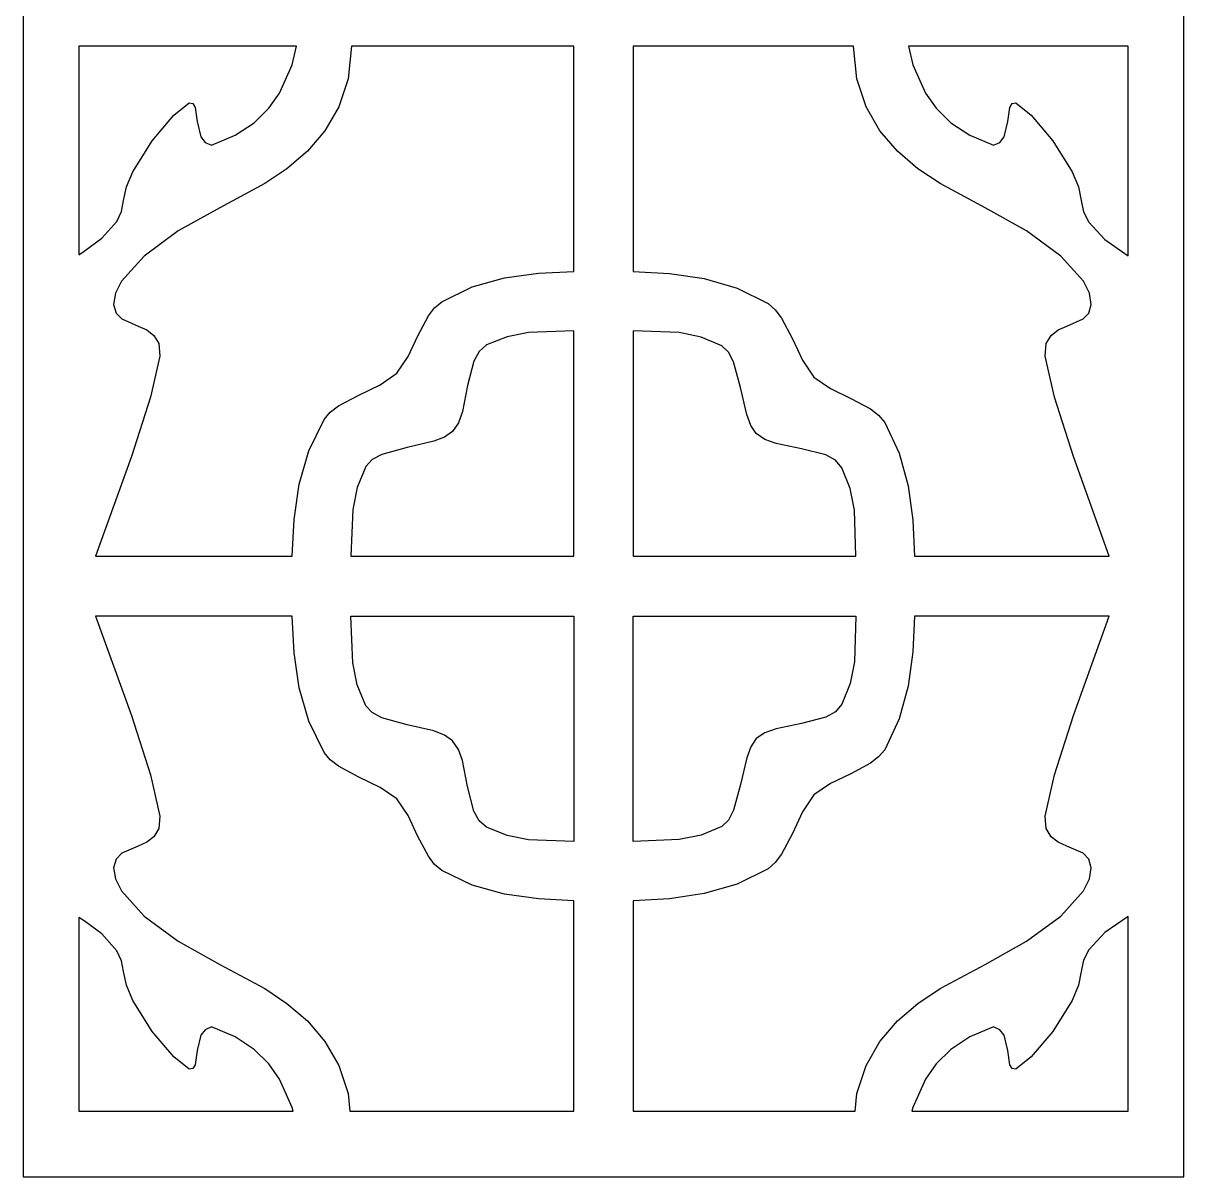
# Model space of a CAD drawing. Header units: centimetres. Extents: x -1.09 to 1.09, y -4.33 to 4.33.
# Drawn here: x -1.093 to 1.093, y -4.331 to -2.159 of the extents above; entities that cross this region are included whole.
import ezdxf

# ---------------------------------------------------------------- set-up
doc = ezdxf.new("R2010")
doc.units = ezdxf.units.CM
doc.header["$MEASUREMENT"] = 0
doc.layers.add('Layer 1', color=7, linetype='Continuous')

msp = doc.modelspace()

# ---------------------------------------------------------------- linework, layer by layer
at = {"layer": 'Layer 1', "color": 177}
for points, knots in [([(-1.09271, 4.33143), (-1.09271, 4.33143), (1.09271, 4.33143), (1.09271, 4.33143), (1.09271, 4.33143), (1.09271, 4.33143), (1.09271, -4.33142), (1.09271, -4.33142), (1.09271, -4.33142), (1.09271, -4.33142), (-1.09271, -4.33142), (-1.09271, -4.33142), (-1.09271, -4.33142), (-1.09271, -4.33142), (-1.09271, 4.33143), (-1.09271, 4.33143)], [0, 0, 0, 0, 0.2, 0.2, 0.2, 0.2, 0.4, 0.4, 0.4, 0.4, 0.6, 0.6, 0.6, 0.6, 1, 1, 1, 1]), ([(-0.98794, -2.59526), (-0.98794, -2.59526), (-0.98794, -2.20254), (-0.98794, -2.20254), (-0.98794, -2.20254), (-0.98794, -2.20254), (-0.57819, -2.20254), (-0.57819, -2.20254), (-0.57819, -2.20254), (-0.57819, -2.20254), (-0.58615, -2.23755), (-0.58615, -2.23755), (-0.58615, -2.23755), (-0.58615, -2.23755), (-0.61002, -2.29078), (-0.61002, -2.29078), (-0.61002, -2.29078), (-0.61002, -2.29078), (-0.6304, -2.3193), (-0.6304, -2.3193), (-0.6304, -2.3193), (-0.6304, -2.3193), (-0.65791, -2.34655), (-0.65791, -2.34655), (-0.65791, -2.34655), (-0.65791, -2.34655), (-0.69338, -2.37027), (-0.69338, -2.37027), (-0.69338, -2.37027), (-0.69338, -2.37027), (-0.73806, -2.38891), (-0.73806, -2.38891), (-0.73806, -2.38891), (-0.73806, -2.38891), (-0.75034, -2.38369), (-0.75034, -2.38369), (-0.75034, -2.38369), (-0.75034, -2.38369), (-0.75802, -2.37324), (-0.75802, -2.37324), (-0.75802, -2.37324), (-0.75802, -2.37324), (-0.76514, -2.34444), (-0.76514, -2.34444), (-0.76514, -2.34444), (-0.76514, -2.34444), (-0.76919, -2.31789), (-0.76919, -2.31789), (-0.76919, -2.31789), (-0.76919, -2.31789), (-0.77324, -2.31041), (-0.77324, -2.31041), (-0.77324, -2.31041), (-0.77324, -2.31041), (-0.78022, -2.30942), (-0.78022, -2.30942), (-0.78022, -2.30942), (-0.78022, -2.30942), (-0.80912, -2.33257), (-0.80912, -2.33257), (-0.80912, -2.33257), (-0.80912, -2.33257), (-0.84975, -2.38058), (-0.84975, -2.38058), (-0.84975, -2.38058), (-0.84975, -2.38058), (-0.88648, -2.43904), (-0.88648, -2.43904), (-0.88648, -2.43904), (-0.88648, -2.43904), (-0.89848, -2.46755), (-0.89848, -2.46755), (-0.89848, -2.46755), (-0.89848, -2.46755), (-0.90365, -2.49311), (-0.90365, -2.49311), (-0.90365, -2.49311), (-0.90365, -2.49311), (-0.90756, -2.51372), (-0.90756, -2.51372), (-0.90756, -2.51372), (-0.90756, -2.51372), (-0.9165, -2.53236), (-0.9165, -2.53236), (-0.9165, -2.53236), (-0.9165, -2.53236), (-0.9447, -2.56412), (-0.9447, -2.56412), (-0.9447, -2.56412), (-0.9447, -2.56412), (-0.97779, -2.5887), (-0.97779, -2.5887), (-0.97779, -2.5887), (-0.97779, -2.5887), (-0.98794, -2.59526), (-0.98794, -2.59526)], [0, 0, 0, 0, 0.04, 0.04, 0.04, 0.04, 0.08, 0.08, 0.08, 0.08, 0.12, 0.12, 0.12, 0.12, 0.16, 0.16, 0.16, 0.16, 0.2, 0.2, 0.2, 0.2, 0.24, 0.24, 0.24, 0.24, 0.28, 0.28, 0.28, 0.28, 0.32, 0.32, 0.32, 0.32, 0.36, 0.36, 0.36, 0.36, 0.4, 0.4, 0.4, 0.4, 0.44, 0.44, 0.44, 0.44, 0.48, 0.48, 0.48, 0.48, 0.52, 0.52, 0.52, 0.52, 0.56, 0.56, 0.56, 0.56, 0.6, 0.6, 0.6, 0.6, 0.64, 0.64, 0.64, 0.64, 0.68, 0.68, 0.68, 0.68, 0.72, 0.72, 0.72, 0.72, 0.76, 0.76, 0.76, 0.76, 0.8, 0.8, 0.8, 0.8, 0.84, 0.84, 0.84, 0.84, 0.88, 0.88, 0.88, 0.88, 0.92, 0.92, 0.92, 0.92, 1, 1, 1, 1]), ([(-0.05586, -2.62653), (-0.05586, -2.62653), (-0.12259, -2.62992), (-0.12259, -2.62992), (-0.12259, -2.62992), (-0.12259, -2.62992), (-0.18654, -2.63881), (-0.18654, -2.63881), (-0.18654, -2.63881), (-0.18654, -2.63881), (-0.24742, -2.65576), (-0.24742, -2.65576), (-0.24742, -2.65576), (-0.24742, -2.65576), (-0.30466, -2.68357), (-0.30466, -2.68357), (-0.30466, -2.68357), (-0.30466, -2.68357), (-0.3182, -2.69501), (-0.3182, -2.69501), (-0.3182, -2.69501), (-0.3182, -2.69501), (-0.3298, -2.71025), (-0.3298, -2.71025), (-0.3298, -2.71025), (-0.3298, -2.71025), (-0.34934, -2.74781), (-0.34934, -2.74781), (-0.34934, -2.74781), (-0.34934, -2.74781), (-0.36763, -2.78692), (-0.36763, -2.78692), (-0.36763, -2.78692), (-0.36763, -2.78692), (-0.38899, -2.81826), (-0.38899, -2.81826), (-0.38899, -2.81826), (-0.38899, -2.81826), (-0.42069, -2.84001), (-0.42069, -2.84001), (-0.42069, -2.84001), (-0.42069, -2.84001), (-0.46062, -2.85935), (-0.46062, -2.85935), (-0.46062, -2.85935), (-0.46062, -2.85935), (-0.49916, -2.87982), (-0.49916, -2.87982), (-0.49916, -2.87982), (-0.49916, -2.87982), (-0.51466, -2.89182), (-0.51466, -2.89182), (-0.51466, -2.89182), (-0.51466, -2.89182), (-0.52624, -2.90552), (-0.52624, -2.90552), (-0.52624, -2.90552), (-0.52624, -2.90552), (-0.55501, -2.96453), (-0.55501, -2.96453), (-0.55501, -2.96453), (-0.55501, -2.96453), (-0.57288, -3.02736), (-0.57288, -3.02736), (-0.57288, -3.02736), (-0.57288, -3.02736), (-0.58223, -3.09358), (-0.58223, -3.09358), (-0.58223, -3.09358), (-0.58223, -3.09358), (-0.58601, -3.16262), (-0.58601, -3.16262), (-0.58601, -3.16262), (-0.58601, -3.16262), (-0.95629, -3.16262), (-0.95629, -3.16262), (-0.95629, -3.16262), (-0.95629, -3.16262), (-0.88885, -2.97512), (-0.88885, -2.97512), (-0.88885, -2.97512), (-0.88885, -2.97512), (-0.8531, -2.86344), (-0.8531, -2.86344), (-0.8531, -2.86344), (-0.8531, -2.86344), (-0.83552, -2.78593), (-0.83552, -2.78593), (-0.83552, -2.78593), (-0.83552, -2.78593), (-0.83761, -2.76264), (-0.83761, -2.76264), (-0.83761, -2.76264), (-0.83761, -2.76264), (-0.84654, -2.74697), (-0.84654, -2.74697), (-0.84654, -2.74697), (-0.84654, -2.74697), (-0.86009, -2.7368), (-0.86009, -2.7368), (-0.86009, -2.7368), (-0.86009, -2.7368), (-0.87601, -2.7296), (-0.87601, -2.7296), (-0.87601, -2.7296), (-0.87601, -2.7296), (-0.907, -2.71605), (-0.907, -2.71605), (-0.907, -2.71605), (-0.907, -2.71605), (-0.91775, -2.70517), (-0.91775, -2.70517), (-0.91775, -2.70517), (-0.91775, -2.70517), (-0.9225, -2.68865), (-0.9225, -2.68865), (-0.9225, -2.68865), (-0.9225, -2.68865), (-0.91915, -2.66762), (-0.91915, -2.66762), (-0.91915, -2.66762), (-0.91915, -2.66762), (-0.90784, -2.64503), (-0.90784, -2.64503), (-0.90784, -2.64503), (-0.90784, -2.64503), (-0.86484, -2.59772), (-0.86484, -2.59772), (-0.86484, -2.59772), (-0.86484, -2.59772), (-0.80061, -2.55029), (-0.80061, -2.55029), (-0.80061, -2.55029), (-0.80061, -2.55029), (-0.72228, -2.5068), (-0.72228, -2.5068), (-0.72228, -2.5068), (-0.72228, -2.5068), (-0.63753, -2.46134), (-0.63753, -2.46134), (-0.63753, -2.46134), (-0.63753, -2.46134), (-0.59606, -2.43324), (-0.59606, -2.43324), (-0.59606, -2.43324), (-0.59606, -2.43324), (-0.55766, -2.40034), (-0.55766, -2.40034), (-0.55766, -2.40034), (-0.55766, -2.40034), (-0.52443, -2.3618), (-0.52443, -2.3618), (-0.52443, -2.3618), (-0.52443, -2.3618), (-0.49832, -2.31648), (-0.49832, -2.31648), (-0.49832, -2.31648), (-0.49832, -2.31648), (-0.48101, -2.26368), (-0.48101, -2.26368), (-0.48101, -2.26368), (-0.48101, -2.26368), (-0.47473, -2.20254), (-0.47473, -2.20254), (-0.47473, -2.20254), (-0.47473, -2.20254), (-0.05586, -2.20254), (-0.05586, -2.20254), (-0.05586, -2.20254), (-0.05586, -2.20254), (-0.05586, -2.62653), (-0.05586, -2.62653)], [0, 0, 0, 0, 0.0227273, 0.0227273, 0.0227273, 0.0227273, 0.0454545, 0.0454545, 0.0454545, 0.0454545, 0.0681818, 0.0681818, 0.0681818, 0.0681818, 0.0909091, 0.0909091, 0.0909091, 0.0909091, 0.1136364, 0.1136364, 0.1136364, 0.1136364, 0.1363636, 0.1363636, 0.1363636, 0.1363636, 0.1590909, 0.1590909, 0.1590909, 0.1590909, 0.1818182, 0.1818182, 0.1818182, 0.1818182, 0.2045455, 0.2045455, 0.2045455, 0.2045455, 0.2272727, 0.2272727, 0.2272727, 0.2272727, 0.25, 0.25, 0.25, 0.25, 0.2727273, 0.2727273, 0.2727273, 0.2727273, 0.2954545, 0.2954545, 0.2954545, 0.2954545, 0.3181818, 0.3181818, 0.3181818, 0.3181818, 0.3409091, 0.3409091, 0.3409091, 0.3409091, 0.3636364, 0.3636364, 0.3636364, 0.3636364, 0.3863636, 0.3863636, 0.3863636, 0.3863636, 0.4090909, 0.4090909, 0.4090909, 0.4090909, 0.4318182, 0.4318182, 0.4318182, 0.4318182, 0.4545455, 0.4545455, 0.4545455, 0.4545455, 0.4772727, 0.4772727, 0.4772727, 0.4772727, 0.5, 0.5, 0.5, 0.5, 0.5227273, 0.5227273, 0.5227273, 0.5227273, 0.5454545, 0.5454545, 0.5454545, 0.5454545, 0.5681818, 0.5681818, 0.5681818, 0.5681818, 0.5909091, 0.5909091, 0.5909091, 0.5909091, 0.6136364, 0.6136364, 0.6136364, 0.6136364, 0.6363636, 0.6363636, 0.6363636, 0.6363636, 0.6590909, 0.6590909, 0.6590909, 0.6590909, 0.6818182, 0.6818182, 0.6818182, 0.6818182, 0.7045455, 0.7045455, 0.7045455, 0.7045455, 0.7272727, 0.7272727, 0.7272727, 0.7272727, 0.75, 0.75, 0.75, 0.75, 0.7727273, 0.7727273, 0.7727273, 0.7727273, 0.7954545, 0.7954545, 0.7954545, 0.7954545, 0.8181818, 0.8181818, 0.8181818, 0.8181818, 0.8409091, 0.8409091, 0.8409091, 0.8409091, 0.8636364, 0.8636364, 0.8636364, 0.8636364, 0.8863636, 0.8863636, 0.8863636, 0.8863636, 0.9090909, 0.9090909, 0.9090909, 0.9090909, 0.9318182, 0.9318182, 0.9318182, 0.9318182, 0.9545455, 0.9545455, 0.9545455, 0.9545455, 1, 1, 1, 1]), ([(0.58586, -3.16262), (0.58586, -3.16262), (0.58251, -3.09527), (0.58251, -3.09527), (0.58251, -3.09527), (0.58251, -3.09527), (0.57385, -3.03047), (0.57385, -3.03047), (0.57385, -3.03047), (0.57385, -3.03047), (0.55695, -2.96891), (0.55695, -2.96891), (0.55695, -2.96891), (0.55695, -2.96891), (0.52945, -2.91103), (0.52945, -2.91103), (0.52945, -2.91103), (0.52945, -2.91103), (0.51814, -2.89733), (0.51814, -2.89733), (0.51814, -2.89733), (0.51814, -2.89733), (0.50306, -2.88561), (0.50306, -2.88561), (0.50306, -2.88561), (0.50306, -2.88561), (0.46592, -2.86585), (0.46592, -2.86585), (0.46592, -2.86585), (0.46592, -2.86585), (0.42725, -2.84735), (0.42725, -2.84735), (0.42725, -2.84735), (0.42725, -2.84735), (0.39625, -2.82575), (0.39625, -2.82575), (0.39625, -2.82575), (0.39625, -2.82575), (0.37474, -2.7937), (0.37474, -2.7937), (0.37474, -2.7937), (0.37474, -2.7937), (0.35562, -2.75332), (0.35562, -2.75332), (0.35562, -2.75332), (0.35562, -2.75332), (0.33537, -2.71449), (0.33537, -2.71449), (0.33537, -2.71449), (0.33537, -2.71449), (0.3235, -2.69868), (0.3235, -2.69868), (0.3235, -2.69868), (0.3235, -2.69868), (0.30996, -2.68696), (0.30996, -2.68696), (0.30996, -2.68696), (0.30996, -2.68696), (0.2516, -2.65788), (0.2516, -2.65788), (0.2516, -2.65788), (0.2516, -2.65788), (0.18946, -2.63995), (0.18946, -2.63995), (0.18946, -2.63995), (0.18946, -2.63995), (0.12398, -2.63034), (0.12398, -2.63034), (0.12398, -2.63034), (0.12398, -2.63034), (0.05585, -2.62667), (0.05585, -2.62667), (0.05585, -2.62667), (0.05585, -2.62667), (0.05585, -2.20254), (0.05585, -2.20254), (0.05585, -2.20254), (0.05585, -2.20254), (0.47095, -2.20254), (0.47095, -2.20254), (0.47095, -2.20254), (0.47095, -2.20254), (0.47723, -2.26368), (0.47723, -2.26368), (0.47723, -2.26368), (0.47723, -2.26368), (0.49441, -2.31648), (0.49441, -2.31648), (0.49441, -2.31648), (0.49441, -2.31648), (0.52066, -2.3618), (0.52066, -2.3618), (0.52066, -2.3618), (0.52066, -2.3618), (0.55389, -2.40034), (0.55389, -2.40034), (0.55389, -2.40034), (0.55389, -2.40034), (0.59214, -2.43324), (0.59214, -2.43324), (0.59214, -2.43324), (0.59214, -2.43324), (0.63375, -2.46134), (0.63375, -2.46134), (0.63375, -2.46134), (0.63375, -2.46134), (0.7185, -2.5068), (0.7185, -2.5068), (0.7185, -2.5068), (0.7185, -2.5068), (0.79683, -2.55029), (0.79683, -2.55029), (0.79683, -2.55029), (0.79683, -2.55029), (0.86106, -2.59772), (0.86106, -2.59772), (0.86106, -2.59772), (0.86106, -2.59772), (0.90406, -2.64503), (0.90406, -2.64503), (0.90406, -2.64503), (0.90406, -2.64503), (0.91537, -2.66762), (0.91537, -2.66762), (0.91537, -2.66762), (0.91537, -2.66762), (0.91858, -2.68865), (0.91858, -2.68865), (0.91858, -2.68865), (0.91858, -2.68865), (0.91397, -2.70517), (0.91397, -2.70517), (0.91397, -2.70517), (0.91397, -2.70517), (0.90323, -2.71605), (0.90323, -2.71605), (0.90323, -2.71605), (0.90323, -2.71605), (0.87222, -2.7296), (0.87222, -2.7296), (0.87222, -2.7296), (0.87222, -2.7296), (0.85617, -2.7368), (0.85617, -2.7368), (0.85617, -2.7368), (0.85617, -2.7368), (0.84276, -2.74697), (0.84276, -2.74697), (0.84276, -2.74697), (0.84276, -2.74697), (0.83383, -2.76264), (0.83383, -2.76264), (0.83383, -2.76264), (0.83383, -2.76264), (0.83173, -2.78593), (0.83173, -2.78593), (0.83173, -2.78593), (0.83173, -2.78593), (0.84919, -2.86344), (0.84919, -2.86344), (0.84919, -2.86344), (0.84919, -2.86344), (0.88493, -2.97512), (0.88493, -2.97512), (0.88493, -2.97512), (0.88493, -2.97512), (0.95237, -3.16262), (0.95237, -3.16262), (0.95237, -3.16262), (0.95237, -3.16262), (0.58586, -3.16262), (0.58586, -3.16262)], [0, 0, 0, 0, 0.0227273, 0.0227273, 0.0227273, 0.0227273, 0.0454545, 0.0454545, 0.0454545, 0.0454545, 0.0681818, 0.0681818, 0.0681818, 0.0681818, 0.0909091, 0.0909091, 0.0909091, 0.0909091, 0.1136364, 0.1136364, 0.1136364, 0.1136364, 0.1363636, 0.1363636, 0.1363636, 0.1363636, 0.1590909, 0.1590909, 0.1590909, 0.1590909, 0.1818182, 0.1818182, 0.1818182, 0.1818182, 0.2045455, 0.2045455, 0.2045455, 0.2045455, 0.2272727, 0.2272727, 0.2272727, 0.2272727, 0.25, 0.25, 0.25, 0.25, 0.2727273, 0.2727273, 0.2727273, 0.2727273, 0.2954545, 0.2954545, 0.2954545, 0.2954545, 0.3181818, 0.3181818, 0.3181818, 0.3181818, 0.3409091, 0.3409091, 0.3409091, 0.3409091, 0.3636364, 0.3636364, 0.3636364, 0.3636364, 0.3863636, 0.3863636, 0.3863636, 0.3863636, 0.4090909, 0.4090909, 0.4090909, 0.4090909, 0.4318182, 0.4318182, 0.4318182, 0.4318182, 0.4545455, 0.4545455, 0.4545455, 0.4545455, 0.4772727, 0.4772727, 0.4772727, 0.4772727, 0.5, 0.5, 0.5, 0.5, 0.5227273, 0.5227273, 0.5227273, 0.5227273, 0.5454545, 0.5454545, 0.5454545, 0.5454545, 0.5681818, 0.5681818, 0.5681818, 0.5681818, 0.5909091, 0.5909091, 0.5909091, 0.5909091, 0.6136364, 0.6136364, 0.6136364, 0.6136364, 0.6363636, 0.6363636, 0.6363636, 0.6363636, 0.6590909, 0.6590909, 0.6590909, 0.6590909, 0.6818182, 0.6818182, 0.6818182, 0.6818182, 0.7045455, 0.7045455, 0.7045455, 0.7045455, 0.7272727, 0.7272727, 0.7272727, 0.7272727, 0.75, 0.75, 0.75, 0.75, 0.7727273, 0.7727273, 0.7727273, 0.7727273, 0.7954545, 0.7954545, 0.7954545, 0.7954545, 0.8181818, 0.8181818, 0.8181818, 0.8181818, 0.8409091, 0.8409091, 0.8409091, 0.8409091, 0.8636364, 0.8636364, 0.8636364, 0.8636364, 0.8863636, 0.8863636, 0.8863636, 0.8863636, 0.9090909, 0.9090909, 0.9090909, 0.9090909, 0.9318182, 0.9318182, 0.9318182, 0.9318182, 0.9545455, 0.9545455, 0.9545455, 0.9545455, 1, 1, 1, 1]), ([(0.98794, -2.20254), (0.98794, -2.20254), (0.98794, -2.59717), (0.98794, -2.59717), (0.98794, -2.59717), (0.98794, -2.59717), (0.94399, -2.56681), (0.94399, -2.56681), (0.94399, -2.56681), (0.94399, -2.56681), (0.91369, -2.53405), (0.91369, -2.53405), (0.91369, -2.53405), (0.91369, -2.53405), (0.90392, -2.51457), (0.90392, -2.51457), (0.90392, -2.51457), (0.90392, -2.51457), (0.89973, -2.49311), (0.89973, -2.49311), (0.89973, -2.49311), (0.89973, -2.49311), (0.89471, -2.46755), (0.89471, -2.46755), (0.89471, -2.46755), (0.89471, -2.46755), (0.8827, -2.43904), (0.8827, -2.43904), (0.8827, -2.43904), (0.8827, -2.43904), (0.84598, -2.38058), (0.84598, -2.38058), (0.84598, -2.38058), (0.84598, -2.38058), (0.80535, -2.33257), (0.80535, -2.33257), (0.80535, -2.33257), (0.80535, -2.33257), (0.77645, -2.30942), (0.77645, -2.30942), (0.77645, -2.30942), (0.77645, -2.30942), (0.76946, -2.31041), (0.76946, -2.31041), (0.76946, -2.31041), (0.76946, -2.31041), (0.76541, -2.31789), (0.76541, -2.31789), (0.76541, -2.31789), (0.76541, -2.31789), (0.76123, -2.34444), (0.76123, -2.34444), (0.76123, -2.34444), (0.76123, -2.34444), (0.75424, -2.37324), (0.75424, -2.37324), (0.75424, -2.37324), (0.75424, -2.37324), (0.74643, -2.38369), (0.74643, -2.38369), (0.74643, -2.38369), (0.74643, -2.38369), (0.73428, -2.38891), (0.73428, -2.38891), (0.73428, -2.38891), (0.73428, -2.38891), (0.6896, -2.37027), (0.6896, -2.37027), (0.6896, -2.37027), (0.6896, -2.37027), (0.654, -2.34655), (0.654, -2.34655), (0.654, -2.34655), (0.654, -2.34655), (0.62663, -2.3193), (0.62663, -2.3193), (0.62663, -2.3193), (0.62663, -2.3193), (0.6061, -2.29078), (0.6061, -2.29078), (0.6061, -2.29078), (0.6061, -2.29078), (0.58237, -2.23755), (0.58237, -2.23755), (0.58237, -2.23755), (0.58237, -2.23755), (0.57427, -2.20254), (0.57427, -2.20254), (0.57427, -2.20254), (0.57427, -2.20254), (0.98794, -2.20254), (0.98794, -2.20254)], [0, 0, 0, 0, 0.0416667, 0.0416667, 0.0416667, 0.0416667, 0.0833333, 0.0833333, 0.0833333, 0.0833333, 0.125, 0.125, 0.125, 0.125, 0.1666667, 0.1666667, 0.1666667, 0.1666667, 0.2083333, 0.2083333, 0.2083333, 0.2083333, 0.25, 0.25, 0.25, 0.25, 0.2916667, 0.2916667, 0.2916667, 0.2916667, 0.3333333, 0.3333333, 0.3333333, 0.3333333, 0.375, 0.375, 0.375, 0.375, 0.4166667, 0.4166667, 0.4166667, 0.4166667, 0.4583333, 0.4583333, 0.4583333, 0.4583333, 0.5, 0.5, 0.5, 0.5, 0.5416667, 0.5416667, 0.5416667, 0.5416667, 0.5833333, 0.5833333, 0.5833333, 0.5833333, 0.625, 0.625, 0.625, 0.625, 0.6666667, 0.6666667, 0.6666667, 0.6666667, 0.7083333, 0.7083333, 0.7083333, 0.7083333, 0.75, 0.75, 0.75, 0.75, 0.7916667, 0.7916667, 0.7916667, 0.7916667, 0.8333333, 0.8333333, 0.8333333, 0.8333333, 0.875, 0.875, 0.875, 0.875, 0.9166667, 0.9166667, 0.9166667, 0.9166667, 1, 1, 1, 1]), ([(-0.47556, -3.16262), (-0.47556, -3.16262), (-0.47207, -3.0748), (-0.47207, -3.0748), (-0.47207, -3.0748), (-0.47207, -3.0748), (-0.46355, -3.03329), (-0.46355, -3.03329), (-0.46355, -3.03329), (-0.46355, -3.03329), (-0.44764, -2.99376), (-0.44764, -2.99376), (-0.44764, -2.99376), (-0.44764, -2.99376), (-0.43591, -2.98077), (-0.43591, -2.98077), (-0.43591, -2.98077), (-0.43591, -2.98077), (-0.41762, -2.97117), (-0.41762, -2.97117), (-0.41762, -2.97117), (-0.41762, -2.97117), (-0.36959, -2.95804), (-0.36959, -2.95804), (-0.36959, -2.95804), (-0.36959, -2.95804), (-0.31974, -2.94632), (-0.31974, -2.94632), (-0.31974, -2.94632), (-0.31974, -2.94632), (-0.29922, -2.93842), (-0.29922, -2.93842), (-0.29922, -2.93842), (-0.29922, -2.93842), (-0.28414, -2.92796), (-0.28414, -2.92796), (-0.28414, -2.92796), (-0.28414, -2.92796), (-0.27325, -2.91145), (-0.27325, -2.91145), (-0.27325, -2.91145), (-0.27325, -2.91145), (-0.26571, -2.89055), (-0.26571, -2.89055), (-0.26571, -2.89055), (-0.26571, -2.89055), (-0.25594, -2.8417), (-0.25594, -2.8417), (-0.25594, -2.8417), (-0.25594, -2.8417), (-0.24421, -2.79539), (-0.24421, -2.79539), (-0.24421, -2.79539), (-0.24421, -2.79539), (-0.23443, -2.77732), (-0.23443, -2.77732), (-0.23443, -2.77732), (-0.23443, -2.77732), (-0.22019, -2.76503), (-0.22019, -2.76503), (-0.22019, -2.76503), (-0.22019, -2.76503), (-0.18165, -2.7495), (-0.18165, -2.7495), (-0.18165, -2.7495), (-0.18165, -2.7495), (-0.1413, -2.74131), (-0.1413, -2.74131), (-0.1413, -2.74131), (-0.1413, -2.74131), (-0.05586, -2.73821), (-0.05586, -2.73821), (-0.05586, -2.73821), (-0.05586, -2.73821), (-0.05586, -3.16262), (-0.05586, -3.16262), (-0.05586, -3.16262), (-0.05586, -3.16262), (-0.47556, -3.16262), (-0.47556, -3.16262)], [0, 0, 0, 0, 0.047619, 0.047619, 0.047619, 0.047619, 0.0952381, 0.0952381, 0.0952381, 0.0952381, 0.1428571, 0.1428571, 0.1428571, 0.1428571, 0.1904762, 0.1904762, 0.1904762, 0.1904762, 0.2380952, 0.2380952, 0.2380952, 0.2380952, 0.2857143, 0.2857143, 0.2857143, 0.2857143, 0.3333333, 0.3333333, 0.3333333, 0.3333333, 0.3809524, 0.3809524, 0.3809524, 0.3809524, 0.4285714, 0.4285714, 0.4285714, 0.4285714, 0.4761905, 0.4761905, 0.4761905, 0.4761905, 0.5238095, 0.5238095, 0.5238095, 0.5238095, 0.5714286, 0.5714286, 0.5714286, 0.5714286, 0.6190476, 0.6190476, 0.6190476, 0.6190476, 0.6666667, 0.6666667, 0.6666667, 0.6666667, 0.7142857, 0.7142857, 0.7142857, 0.7142857, 0.7619048, 0.7619048, 0.7619048, 0.7619048, 0.8095238, 0.8095238, 0.8095238, 0.8095238, 0.8571429, 0.8571429, 0.8571429, 0.8571429, 0.9047619, 0.9047619, 0.9047619, 0.9047619, 1, 1, 1, 1]), ([(0.05585, -2.73836), (0.05585, -2.73836), (0.14256, -2.74188), (0.14256, -2.74188), (0.14256, -2.74188), (0.14256, -2.74188), (0.1836, -2.75035), (0.1836, -2.75035), (0.1836, -2.75035), (0.1836, -2.75035), (0.22269, -2.76645), (0.22269, -2.76645), (0.22269, -2.76645), (0.22269, -2.76645), (0.23554, -2.77845), (0.23554, -2.77845), (0.23554, -2.77845), (0.23554, -2.77845), (0.24504, -2.79695), (0.24504, -2.79695), (0.24504, -2.79695), (0.24504, -2.79695), (0.25816, -2.84537), (0.25816, -2.84537), (0.25816, -2.84537), (0.25816, -2.84537), (0.26975, -2.89578), (0.26975, -2.89578), (0.26975, -2.89578), (0.26975, -2.89578), (0.27743, -2.91667), (0.27743, -2.91667), (0.27743, -2.91667), (0.27743, -2.91667), (0.28776, -2.93178), (0.28776, -2.93178), (0.28776, -2.93178), (0.28776, -2.93178), (0.30409, -2.94293), (0.30409, -2.94293), (0.30409, -2.94293), (0.30409, -2.94293), (0.3249, -2.95042), (0.3249, -2.95042), (0.3249, -2.95042), (0.3249, -2.95042), (0.37307, -2.96044), (0.37307, -2.96044), (0.37307, -2.96044), (0.37307, -2.96044), (0.41887, -2.97216), (0.41887, -2.97216), (0.41887, -2.97216), (0.41887, -2.97216), (0.43674, -2.98204), (0.43674, -2.98204), (0.43674, -2.98204), (0.43674, -2.98204), (0.44889, -2.99645), (0.44889, -2.99645), (0.44889, -2.99645), (0.44889, -2.99645), (0.46439, -3.03556), (0.46439, -3.03556), (0.46439, -3.03556), (0.46439, -3.03556), (0.47234, -3.07636), (0.47234, -3.07636), (0.47234, -3.07636), (0.47234, -3.07636), (0.47541, -3.16262), (0.47541, -3.16262), (0.47541, -3.16262), (0.47541, -3.16262), (0.05585, -3.16262), (0.05585, -3.16262), (0.05585, -3.16262), (0.05585, -3.16262), (0.05585, -2.73836), (0.05585, -2.73836)], [0, 0, 0, 0, 0.047619, 0.047619, 0.047619, 0.047619, 0.0952381, 0.0952381, 0.0952381, 0.0952381, 0.1428571, 0.1428571, 0.1428571, 0.1428571, 0.1904762, 0.1904762, 0.1904762, 0.1904762, 0.2380952, 0.2380952, 0.2380952, 0.2380952, 0.2857143, 0.2857143, 0.2857143, 0.2857143, 0.3333333, 0.3333333, 0.3333333, 0.3333333, 0.3809524, 0.3809524, 0.3809524, 0.3809524, 0.4285714, 0.4285714, 0.4285714, 0.4285714, 0.4761905, 0.4761905, 0.4761905, 0.4761905, 0.5238095, 0.5238095, 0.5238095, 0.5238095, 0.5714286, 0.5714286, 0.5714286, 0.5714286, 0.6190476, 0.6190476, 0.6190476, 0.6190476, 0.6666667, 0.6666667, 0.6666667, 0.6666667, 0.7142857, 0.7142857, 0.7142857, 0.7142857, 0.7619048, 0.7619048, 0.7619048, 0.7619048, 0.8095238, 0.8095238, 0.8095238, 0.8095238, 0.8571429, 0.8571429, 0.8571429, 0.8571429, 0.9047619, 0.9047619, 0.9047619, 0.9047619, 1, 1, 1, 1]), ([(-0.05586, -4.20784), (-0.05586, -4.20784), (-0.47759, -4.20784), (-0.47759, -4.20784), (-0.47759, -4.20784), (-0.47759, -4.20784), (-0.48101, -4.17452), (-0.48101, -4.17452), (-0.48101, -4.17452), (-0.48101, -4.17452), (-0.49832, -4.12172), (-0.49832, -4.12172), (-0.49832, -4.12172), (-0.49832, -4.12172), (-0.52443, -4.0764), (-0.52443, -4.0764), (-0.52443, -4.0764), (-0.52443, -4.0764), (-0.55766, -4.03786), (-0.55766, -4.03786), (-0.55766, -4.03786), (-0.55766, -4.03786), (-0.59606, -4.00496), (-0.59606, -4.00496), (-0.59606, -4.00496), (-0.59606, -4.00496), (-0.63753, -3.97686), (-0.63753, -3.97686), (-0.63753, -3.97686), (-0.63753, -3.97686), (-0.72228, -3.9314), (-0.72228, -3.9314), (-0.72228, -3.9314), (-0.72228, -3.9314), (-0.80061, -3.88791), (-0.80061, -3.88791), (-0.80061, -3.88791), (-0.80061, -3.88791), (-0.86484, -3.84047), (-0.86484, -3.84047), (-0.86484, -3.84047), (-0.86484, -3.84047), (-0.90784, -3.79318), (-0.90784, -3.79318), (-0.90784, -3.79318), (-0.90784, -3.79318), (-0.91915, -3.77059), (-0.91915, -3.77059), (-0.91915, -3.77059), (-0.91915, -3.77059), (-0.9225, -3.74954), (-0.9225, -3.74954), (-0.9225, -3.74954), (-0.9225, -3.74954), (-0.91775, -3.73303), (-0.91775, -3.73303), (-0.91775, -3.73303), (-0.91775, -3.73303), (-0.907, -3.72216), (-0.907, -3.72216), (-0.907, -3.72216), (-0.907, -3.72216), (-0.87601, -3.7086), (-0.87601, -3.7086), (-0.87601, -3.7086), (-0.87601, -3.7086), (-0.86009, -3.70141), (-0.86009, -3.70141), (-0.86009, -3.70141), (-0.86009, -3.70141), (-0.84654, -3.69124), (-0.84654, -3.69124), (-0.84654, -3.69124), (-0.84654, -3.69124), (-0.83761, -3.67556), (-0.83761, -3.67556), (-0.83761, -3.67556), (-0.83761, -3.67556), (-0.83552, -3.65227), (-0.83552, -3.65227), (-0.83552, -3.65227), (-0.83552, -3.65227), (-0.8531, -3.57476), (-0.8531, -3.57476), (-0.8531, -3.57476), (-0.8531, -3.57476), (-0.88885, -3.46307), (-0.88885, -3.46307), (-0.88885, -3.46307), (-0.88885, -3.46307), (-0.95629, -3.27558), (-0.95629, -3.27558), (-0.95629, -3.27558), (-0.95629, -3.27558), (-0.58601, -3.27558), (-0.58601, -3.27558), (-0.58601, -3.27558), (-0.58601, -3.27558), (-0.58223, -3.34462), (-0.58223, -3.34462), (-0.58223, -3.34462), (-0.58223, -3.34462), (-0.57288, -3.41084), (-0.57288, -3.41084), (-0.57288, -3.41084), (-0.57288, -3.41084), (-0.55501, -3.47366), (-0.55501, -3.47366), (-0.55501, -3.47366), (-0.55501, -3.47366), (-0.52624, -3.53268), (-0.52624, -3.53268), (-0.52624, -3.53268), (-0.52624, -3.53268), (-0.51466, -3.54638), (-0.51466, -3.54638), (-0.51466, -3.54638), (-0.51466, -3.54638), (-0.49916, -3.55838), (-0.49916, -3.55838), (-0.49916, -3.55838), (-0.49916, -3.55838), (-0.46062, -3.57885), (-0.46062, -3.57885), (-0.46062, -3.57885), (-0.46062, -3.57885), (-0.42069, -3.59819), (-0.42069, -3.59819), (-0.42069, -3.59819), (-0.42069, -3.59819), (-0.38899, -3.61994), (-0.38899, -3.61994), (-0.38899, -3.61994), (-0.38899, -3.61994), (-0.36763, -3.65128), (-0.36763, -3.65128), (-0.36763, -3.65128), (-0.36763, -3.65128), (-0.34934, -3.69039), (-0.34934, -3.69039), (-0.34934, -3.69039), (-0.34934, -3.69039), (-0.3298, -3.72794), (-0.3298, -3.72794), (-0.3298, -3.72794), (-0.3298, -3.72794), (-0.3182, -3.74319), (-0.3182, -3.74319), (-0.3182, -3.74319), (-0.3182, -3.74319), (-0.30466, -3.75463), (-0.30466, -3.75463), (-0.30466, -3.75463), (-0.30466, -3.75463), (-0.24742, -3.78244), (-0.24742, -3.78244), (-0.24742, -3.78244), (-0.24742, -3.78244), (-0.18654, -3.79938), (-0.18654, -3.79938), (-0.18654, -3.79938), (-0.18654, -3.79938), (-0.12259, -3.80828), (-0.12259, -3.80828), (-0.12259, -3.80828), (-0.12259, -3.80828), (-0.05586, -3.81167), (-0.05586, -3.81167), (-0.05586, -3.81167), (-0.05586, -3.81167), (-0.05586, -4.20784), (-0.05586, -4.20784)], [0, 0, 0, 0, 0.0227273, 0.0227273, 0.0227273, 0.0227273, 0.0454545, 0.0454545, 0.0454545, 0.0454545, 0.0681818, 0.0681818, 0.0681818, 0.0681818, 0.0909091, 0.0909091, 0.0909091, 0.0909091, 0.1136364, 0.1136364, 0.1136364, 0.1136364, 0.1363636, 0.1363636, 0.1363636, 0.1363636, 0.1590909, 0.1590909, 0.1590909, 0.1590909, 0.1818182, 0.1818182, 0.1818182, 0.1818182, 0.2045455, 0.2045455, 0.2045455, 0.2045455, 0.2272727, 0.2272727, 0.2272727, 0.2272727, 0.25, 0.25, 0.25, 0.25, 0.2727273, 0.2727273, 0.2727273, 0.2727273, 0.2954545, 0.2954545, 0.2954545, 0.2954545, 0.3181818, 0.3181818, 0.3181818, 0.3181818, 0.3409091, 0.3409091, 0.3409091, 0.3409091, 0.3636364, 0.3636364, 0.3636364, 0.3636364, 0.3863636, 0.3863636, 0.3863636, 0.3863636, 0.4090909, 0.4090909, 0.4090909, 0.4090909, 0.4318182, 0.4318182, 0.4318182, 0.4318182, 0.4545455, 0.4545455, 0.4545455, 0.4545455, 0.4772727, 0.4772727, 0.4772727, 0.4772727, 0.5, 0.5, 0.5, 0.5, 0.5227273, 0.5227273, 0.5227273, 0.5227273, 0.5454545, 0.5454545, 0.5454545, 0.5454545, 0.5681818, 0.5681818, 0.5681818, 0.5681818, 0.5909091, 0.5909091, 0.5909091, 0.5909091, 0.6136364, 0.6136364, 0.6136364, 0.6136364, 0.6363636, 0.6363636, 0.6363636, 0.6363636, 0.6590909, 0.6590909, 0.6590909, 0.6590909, 0.6818182, 0.6818182, 0.6818182, 0.6818182, 0.7045455, 0.7045455, 0.7045455, 0.7045455, 0.7272727, 0.7272727, 0.7272727, 0.7272727, 0.75, 0.75, 0.75, 0.75, 0.7727273, 0.7727273, 0.7727273, 0.7727273, 0.7954545, 0.7954545, 0.7954545, 0.7954545, 0.8181818, 0.8181818, 0.8181818, 0.8181818, 0.8409091, 0.8409091, 0.8409091, 0.8409091, 0.8636364, 0.8636364, 0.8636364, 0.8636364, 0.8863636, 0.8863636, 0.8863636, 0.8863636, 0.9090909, 0.9090909, 0.9090909, 0.9090909, 0.9318182, 0.9318182, 0.9318182, 0.9318182, 0.9545455, 0.9545455, 0.9545455, 0.9545455, 1, 1, 1, 1]), ([(-0.47556, -3.27558), (-0.47556, -3.27558), (-0.47207, -3.36339), (-0.47207, -3.36339), (-0.47207, -3.36339), (-0.47207, -3.36339), (-0.46355, -3.4049), (-0.46355, -3.4049), (-0.46355, -3.4049), (-0.46355, -3.4049), (-0.44764, -3.44444), (-0.44764, -3.44444), (-0.44764, -3.44444), (-0.44764, -3.44444), (-0.43591, -3.45743), (-0.43591, -3.45743), (-0.43591, -3.45743), (-0.43591, -3.45743), (-0.41762, -3.46703), (-0.41762, -3.46703), (-0.41762, -3.46703), (-0.41762, -3.46703), (-0.36959, -3.48016), (-0.36959, -3.48016), (-0.36959, -3.48016), (-0.36959, -3.48016), (-0.31974, -3.49187), (-0.31974, -3.49187), (-0.31974, -3.49187), (-0.31974, -3.49187), (-0.29922, -3.49979), (-0.29922, -3.49979), (-0.29922, -3.49979), (-0.29922, -3.49979), (-0.28414, -3.51023), (-0.28414, -3.51023), (-0.28414, -3.51023), (-0.28414, -3.51023), (-0.27325, -3.52675), (-0.27325, -3.52675), (-0.27325, -3.52675), (-0.27325, -3.52675), (-0.26571, -3.54765), (-0.26571, -3.54765), (-0.26571, -3.54765), (-0.26571, -3.54765), (-0.25594, -3.5965), (-0.25594, -3.5965), (-0.25594, -3.5965), (-0.25594, -3.5965), (-0.24421, -3.64281), (-0.24421, -3.64281), (-0.24421, -3.64281), (-0.24421, -3.64281), (-0.23443, -3.66088), (-0.23443, -3.66088), (-0.23443, -3.66088), (-0.23443, -3.66088), (-0.22019, -3.67317), (-0.22019, -3.67317), (-0.22019, -3.67317), (-0.22019, -3.67317), (-0.18165, -3.6887), (-0.18165, -3.6887), (-0.18165, -3.6887), (-0.18165, -3.6887), (-0.1413, -3.69688), (-0.1413, -3.69688), (-0.1413, -3.69688), (-0.1413, -3.69688), (-0.05586, -3.69999), (-0.05586, -3.69999), (-0.05586, -3.69999), (-0.05586, -3.69999), (-0.05586, -3.27558), (-0.05586, -3.27558), (-0.05586, -3.27558), (-0.05586, -3.27558), (-0.47556, -3.27558), (-0.47556, -3.27558)], [0, 0, 0, 0, 0.047619, 0.047619, 0.047619, 0.047619, 0.0952381, 0.0952381, 0.0952381, 0.0952381, 0.1428571, 0.1428571, 0.1428571, 0.1428571, 0.1904762, 0.1904762, 0.1904762, 0.1904762, 0.2380952, 0.2380952, 0.2380952, 0.2380952, 0.2857143, 0.2857143, 0.2857143, 0.2857143, 0.3333333, 0.3333333, 0.3333333, 0.3333333, 0.3809524, 0.3809524, 0.3809524, 0.3809524, 0.4285714, 0.4285714, 0.4285714, 0.4285714, 0.4761905, 0.4761905, 0.4761905, 0.4761905, 0.5238095, 0.5238095, 0.5238095, 0.5238095, 0.5714286, 0.5714286, 0.5714286, 0.5714286, 0.6190476, 0.6190476, 0.6190476, 0.6190476, 0.6666667, 0.6666667, 0.6666667, 0.6666667, 0.7142857, 0.7142857, 0.7142857, 0.7142857, 0.7619048, 0.7619048, 0.7619048, 0.7619048, 0.8095238, 0.8095238, 0.8095238, 0.8095238, 0.8571429, 0.8571429, 0.8571429, 0.8571429, 0.9047619, 0.9047619, 0.9047619, 0.9047619, 1, 1, 1, 1]), ([(0.4738, -4.20784), (0.4738, -4.20784), (0.05585, -4.20784), (0.05585, -4.20784), (0.05585, -4.20784), (0.05585, -4.20784), (0.05585, -3.81153), (0.05585, -3.81153), (0.05585, -3.81153), (0.05585, -3.81153), (0.12398, -3.80786), (0.12398, -3.80786), (0.12398, -3.80786), (0.12398, -3.80786), (0.18946, -3.79826), (0.18946, -3.79826), (0.18946, -3.79826), (0.18946, -3.79826), (0.2516, -3.78033), (0.2516, -3.78033), (0.2516, -3.78033), (0.2516, -3.78033), (0.30996, -3.75124), (0.30996, -3.75124), (0.30996, -3.75124), (0.30996, -3.75124), (0.3235, -3.73952), (0.3235, -3.73952), (0.3235, -3.73952), (0.3235, -3.73952), (0.33537, -3.72371), (0.33537, -3.72371), (0.33537, -3.72371), (0.33537, -3.72371), (0.35562, -3.68488), (0.35562, -3.68488), (0.35562, -3.68488), (0.35562, -3.68488), (0.37474, -3.6445), (0.37474, -3.6445), (0.37474, -3.6445), (0.37474, -3.6445), (0.39625, -3.61246), (0.39625, -3.61246), (0.39625, -3.61246), (0.39625, -3.61246), (0.42725, -3.59085), (0.42725, -3.59085), (0.42725, -3.59085), (0.42725, -3.59085), (0.46592, -3.57235), (0.46592, -3.57235), (0.46592, -3.57235), (0.46592, -3.57235), (0.50306, -3.55259), (0.50306, -3.55259), (0.50306, -3.55259), (0.50306, -3.55259), (0.51814, -3.54087), (0.51814, -3.54087), (0.51814, -3.54087), (0.51814, -3.54087), (0.52945, -3.52717), (0.52945, -3.52717), (0.52945, -3.52717), (0.52945, -3.52717), (0.55695, -3.46929), (0.55695, -3.46929), (0.55695, -3.46929), (0.55695, -3.46929), (0.57385, -3.40773), (0.57385, -3.40773), (0.57385, -3.40773), (0.57385, -3.40773), (0.58251, -3.34292), (0.58251, -3.34292), (0.58251, -3.34292), (0.58251, -3.34292), (0.58586, -3.27558), (0.58586, -3.27558), (0.58586, -3.27558), (0.58586, -3.27558), (0.95237, -3.27558), (0.95237, -3.27558), (0.95237, -3.27558), (0.95237, -3.27558), (0.88493, -3.46307), (0.88493, -3.46307), (0.88493, -3.46307), (0.88493, -3.46307), (0.84919, -3.57476), (0.84919, -3.57476), (0.84919, -3.57476), (0.84919, -3.57476), (0.83173, -3.65227), (0.83173, -3.65227), (0.83173, -3.65227), (0.83173, -3.65227), (0.83383, -3.67556), (0.83383, -3.67556), (0.83383, -3.67556), (0.83383, -3.67556), (0.84276, -3.69124), (0.84276, -3.69124), (0.84276, -3.69124), (0.84276, -3.69124), (0.85617, -3.70141), (0.85617, -3.70141), (0.85617, -3.70141), (0.85617, -3.70141), (0.87222, -3.7086), (0.87222, -3.7086), (0.87222, -3.7086), (0.87222, -3.7086), (0.90323, -3.72216), (0.90323, -3.72216), (0.90323, -3.72216), (0.90323, -3.72216), (0.91397, -3.73303), (0.91397, -3.73303), (0.91397, -3.73303), (0.91397, -3.73303), (0.91858, -3.74954), (0.91858, -3.74954), (0.91858, -3.74954), (0.91858, -3.74954), (0.91537, -3.77059), (0.91537, -3.77059), (0.91537, -3.77059), (0.91537, -3.77059), (0.90406, -3.79318), (0.90406, -3.79318), (0.90406, -3.79318), (0.90406, -3.79318), (0.86106, -3.84047), (0.86106, -3.84047), (0.86106, -3.84047), (0.86106, -3.84047), (0.79683, -3.88791), (0.79683, -3.88791), (0.79683, -3.88791), (0.79683, -3.88791), (0.7185, -3.9314), (0.7185, -3.9314), (0.7185, -3.9314), (0.7185, -3.9314), (0.63375, -3.97686), (0.63375, -3.97686), (0.63375, -3.97686), (0.63375, -3.97686), (0.59214, -4.00496), (0.59214, -4.00496), (0.59214, -4.00496), (0.59214, -4.00496), (0.55389, -4.03786), (0.55389, -4.03786), (0.55389, -4.03786), (0.55389, -4.03786), (0.52066, -4.0764), (0.52066, -4.0764), (0.52066, -4.0764), (0.52066, -4.0764), (0.49441, -4.12172), (0.49441, -4.12172), (0.49441, -4.12172), (0.49441, -4.12172), (0.47723, -4.17452), (0.47723, -4.17452), (0.47723, -4.17452), (0.47723, -4.17452), (0.4738, -4.20784), (0.4738, -4.20784)], [0, 0, 0, 0, 0.0227273, 0.0227273, 0.0227273, 0.0227273, 0.0454545, 0.0454545, 0.0454545, 0.0454545, 0.0681818, 0.0681818, 0.0681818, 0.0681818, 0.0909091, 0.0909091, 0.0909091, 0.0909091, 0.1136364, 0.1136364, 0.1136364, 0.1136364, 0.1363636, 0.1363636, 0.1363636, 0.1363636, 0.1590909, 0.1590909, 0.1590909, 0.1590909, 0.1818182, 0.1818182, 0.1818182, 0.1818182, 0.2045455, 0.2045455, 0.2045455, 0.2045455, 0.2272727, 0.2272727, 0.2272727, 0.2272727, 0.25, 0.25, 0.25, 0.25, 0.2727273, 0.2727273, 0.2727273, 0.2727273, 0.2954545, 0.2954545, 0.2954545, 0.2954545, 0.3181818, 0.3181818, 0.3181818, 0.3181818, 0.3409091, 0.3409091, 0.3409091, 0.3409091, 0.3636364, 0.3636364, 0.3636364, 0.3636364, 0.3863636, 0.3863636, 0.3863636, 0.3863636, 0.4090909, 0.4090909, 0.4090909, 0.4090909, 0.4318182, 0.4318182, 0.4318182, 0.4318182, 0.4545455, 0.4545455, 0.4545455, 0.4545455, 0.4772727, 0.4772727, 0.4772727, 0.4772727, 0.5, 0.5, 0.5, 0.5, 0.5227273, 0.5227273, 0.5227273, 0.5227273, 0.5454545, 0.5454545, 0.5454545, 0.5454545, 0.5681818, 0.5681818, 0.5681818, 0.5681818, 0.5909091, 0.5909091, 0.5909091, 0.5909091, 0.6136364, 0.6136364, 0.6136364, 0.6136364, 0.6363636, 0.6363636, 0.6363636, 0.6363636, 0.6590909, 0.6590909, 0.6590909, 0.6590909, 0.6818182, 0.6818182, 0.6818182, 0.6818182, 0.7045455, 0.7045455, 0.7045455, 0.7045455, 0.7272727, 0.7272727, 0.7272727, 0.7272727, 0.75, 0.75, 0.75, 0.75, 0.7727273, 0.7727273, 0.7727273, 0.7727273, 0.7954545, 0.7954545, 0.7954545, 0.7954545, 0.8181818, 0.8181818, 0.8181818, 0.8181818, 0.8409091, 0.8409091, 0.8409091, 0.8409091, 0.8636364, 0.8636364, 0.8636364, 0.8636364, 0.8863636, 0.8863636, 0.8863636, 0.8863636, 0.9090909, 0.9090909, 0.9090909, 0.9090909, 0.9318182, 0.9318182, 0.9318182, 0.9318182, 0.9545455, 0.9545455, 0.9545455, 0.9545455, 1, 1, 1, 1]), ([(0.05585, -3.69985), (0.05585, -3.69985), (0.14256, -3.69632), (0.14256, -3.69632), (0.14256, -3.69632), (0.14256, -3.69632), (0.1836, -3.68785), (0.1836, -3.68785), (0.1836, -3.68785), (0.1836, -3.68785), (0.22269, -3.67175), (0.22269, -3.67175), (0.22269, -3.67175), (0.22269, -3.67175), (0.23554, -3.65975), (0.23554, -3.65975), (0.23554, -3.65975), (0.23554, -3.65975), (0.24504, -3.64126), (0.24504, -3.64126), (0.24504, -3.64126), (0.24504, -3.64126), (0.25816, -3.59283), (0.25816, -3.59283), (0.25816, -3.59283), (0.25816, -3.59283), (0.26975, -3.54242), (0.26975, -3.54242), (0.26975, -3.54242), (0.26975, -3.54242), (0.27743, -3.52153), (0.27743, -3.52153), (0.27743, -3.52153), (0.27743, -3.52153), (0.28776, -3.50642), (0.28776, -3.50642), (0.28776, -3.50642), (0.28776, -3.50642), (0.30409, -3.49527), (0.30409, -3.49527), (0.30409, -3.49527), (0.30409, -3.49527), (0.3249, -3.48779), (0.3249, -3.48779), (0.3249, -3.48779), (0.3249, -3.48779), (0.37307, -3.47776), (0.37307, -3.47776), (0.37307, -3.47776), (0.37307, -3.47776), (0.41887, -3.46604), (0.41887, -3.46604), (0.41887, -3.46604), (0.41887, -3.46604), (0.43674, -3.45616), (0.43674, -3.45616), (0.43674, -3.45616), (0.43674, -3.45616), (0.44889, -3.44176), (0.44889, -3.44176), (0.44889, -3.44176), (0.44889, -3.44176), (0.46439, -3.40265), (0.46439, -3.40265), (0.46439, -3.40265), (0.46439, -3.40265), (0.47234, -3.36184), (0.47234, -3.36184), (0.47234, -3.36184), (0.47234, -3.36184), (0.47541, -3.27558), (0.47541, -3.27558), (0.47541, -3.27558), (0.47541, -3.27558), (0.05585, -3.27558), (0.05585, -3.27558), (0.05585, -3.27558), (0.05585, -3.27558), (0.05585, -3.69985), (0.05585, -3.69985)], [0, 0, 0, 0, 0.047619, 0.047619, 0.047619, 0.047619, 0.0952381, 0.0952381, 0.0952381, 0.0952381, 0.1428571, 0.1428571, 0.1428571, 0.1428571, 0.1904762, 0.1904762, 0.1904762, 0.1904762, 0.2380952, 0.2380952, 0.2380952, 0.2380952, 0.2857143, 0.2857143, 0.2857143, 0.2857143, 0.3333333, 0.3333333, 0.3333333, 0.3333333, 0.3809524, 0.3809524, 0.3809524, 0.3809524, 0.4285714, 0.4285714, 0.4285714, 0.4285714, 0.4761905, 0.4761905, 0.4761905, 0.4761905, 0.5238095, 0.5238095, 0.5238095, 0.5238095, 0.5714286, 0.5714286, 0.5714286, 0.5714286, 0.6190476, 0.6190476, 0.6190476, 0.6190476, 0.6666667, 0.6666667, 0.6666667, 0.6666667, 0.7142857, 0.7142857, 0.7142857, 0.7142857, 0.7619048, 0.7619048, 0.7619048, 0.7619048, 0.8095238, 0.8095238, 0.8095238, 0.8095238, 0.8571429, 0.8571429, 0.8571429, 0.8571429, 0.9047619, 0.9047619, 0.9047619, 0.9047619, 1, 1, 1, 1]), ([(-0.58451, -4.20784), (-0.58451, -4.20784), (-0.98794, -4.20784), (-0.98794, -4.20784), (-0.98794, -4.20784), (-0.98794, -4.20784), (-0.98794, -3.84294), (-0.98794, -3.84294), (-0.98794, -3.84294), (-0.98794, -3.84294), (-0.97779, -3.84951), (-0.97779, -3.84951), (-0.97779, -3.84951), (-0.97779, -3.84951), (-0.9447, -3.87408), (-0.9447, -3.87408), (-0.9447, -3.87408), (-0.9447, -3.87408), (-0.9165, -3.90584), (-0.9165, -3.90584), (-0.9165, -3.90584), (-0.9165, -3.90584), (-0.90756, -3.92448), (-0.90756, -3.92448), (-0.90756, -3.92448), (-0.90756, -3.92448), (-0.90365, -3.94509), (-0.90365, -3.94509), (-0.90365, -3.94509), (-0.90365, -3.94509), (-0.89848, -3.97065), (-0.89848, -3.97065), (-0.89848, -3.97065), (-0.89848, -3.97065), (-0.88648, -3.99917), (-0.88648, -3.99917), (-0.88648, -3.99917), (-0.88648, -3.99917), (-0.84975, -4.05762), (-0.84975, -4.05762), (-0.84975, -4.05762), (-0.84975, -4.05762), (-0.80912, -4.10562), (-0.80912, -4.10562), (-0.80912, -4.10562), (-0.80912, -4.10562), (-0.78022, -4.12878), (-0.78022, -4.12878), (-0.78022, -4.12878), (-0.78022, -4.12878), (-0.77324, -4.12779), (-0.77324, -4.12779), (-0.77324, -4.12779), (-0.77324, -4.12779), (-0.76919, -4.1203), (-0.76919, -4.1203), (-0.76919, -4.1203), (-0.76919, -4.1203), (-0.76514, -4.09377), (-0.76514, -4.09377), (-0.76514, -4.09377), (-0.76514, -4.09377), (-0.75802, -4.06496), (-0.75802, -4.06496), (-0.75802, -4.06496), (-0.75802, -4.06496), (-0.75034, -4.05452), (-0.75034, -4.05452), (-0.75034, -4.05452), (-0.75034, -4.05452), (-0.73806, -4.04929), (-0.73806, -4.04929), (-0.73806, -4.04929), (-0.73806, -4.04929), (-0.69338, -4.06793), (-0.69338, -4.06793), (-0.69338, -4.06793), (-0.69338, -4.06793), (-0.65791, -4.09165), (-0.65791, -4.09165), (-0.65791, -4.09165), (-0.65791, -4.09165), (-0.6304, -4.11889), (-0.6304, -4.11889), (-0.6304, -4.11889), (-0.6304, -4.11889), (-0.61002, -4.14742), (-0.61002, -4.14742), (-0.61002, -4.14742), (-0.61002, -4.14742), (-0.58615, -4.20064), (-0.58615, -4.20064), (-0.58615, -4.20064), (-0.58615, -4.20064), (-0.58451, -4.20784), (-0.58451, -4.20784)], [0, 0, 0, 0, 0.04, 0.04, 0.04, 0.04, 0.08, 0.08, 0.08, 0.08, 0.12, 0.12, 0.12, 0.12, 0.16, 0.16, 0.16, 0.16, 0.2, 0.2, 0.2, 0.2, 0.24, 0.24, 0.24, 0.24, 0.28, 0.28, 0.28, 0.28, 0.32, 0.32, 0.32, 0.32, 0.36, 0.36, 0.36, 0.36, 0.4, 0.4, 0.4, 0.4, 0.44, 0.44, 0.44, 0.44, 0.48, 0.48, 0.48, 0.48, 0.52, 0.52, 0.52, 0.52, 0.56, 0.56, 0.56, 0.56, 0.6, 0.6, 0.6, 0.6, 0.64, 0.64, 0.64, 0.64, 0.68, 0.68, 0.68, 0.68, 0.72, 0.72, 0.72, 0.72, 0.76, 0.76, 0.76, 0.76, 0.8, 0.8, 0.8, 0.8, 0.84, 0.84, 0.84, 0.84, 0.88, 0.88, 0.88, 0.88, 0.92, 0.92, 0.92, 0.92, 1, 1, 1, 1]), ([(0.98794, -3.84103), (0.98794, -3.84103), (0.98794, -4.20784), (0.98794, -4.20784), (0.98794, -4.20784), (0.98794, -4.20784), (0.5807, -4.20784), (0.5807, -4.20784), (0.5807, -4.20784), (0.5807, -4.20784), (0.58237, -4.20064), (0.58237, -4.20064), (0.58237, -4.20064), (0.58237, -4.20064), (0.6061, -4.14742), (0.6061, -4.14742), (0.6061, -4.14742), (0.6061, -4.14742), (0.62663, -4.11889), (0.62663, -4.11889), (0.62663, -4.11889), (0.62663, -4.11889), (0.654, -4.09165), (0.654, -4.09165), (0.654, -4.09165), (0.654, -4.09165), (0.6896, -4.06793), (0.6896, -4.06793), (0.6896, -4.06793), (0.6896, -4.06793), (0.73428, -4.04929), (0.73428, -4.04929), (0.73428, -4.04929), (0.73428, -4.04929), (0.74643, -4.05452), (0.74643, -4.05452), (0.74643, -4.05452), (0.74643, -4.05452), (0.75424, -4.06496), (0.75424, -4.06496), (0.75424, -4.06496), (0.75424, -4.06496), (0.76123, -4.09377), (0.76123, -4.09377), (0.76123, -4.09377), (0.76123, -4.09377), (0.76541, -4.1203), (0.76541, -4.1203), (0.76541, -4.1203), (0.76541, -4.1203), (0.76946, -4.12779), (0.76946, -4.12779), (0.76946, -4.12779), (0.76946, -4.12779), (0.77645, -4.12878), (0.77645, -4.12878), (0.77645, -4.12878), (0.77645, -4.12878), (0.80535, -4.10562), (0.80535, -4.10562), (0.80535, -4.10562), (0.80535, -4.10562), (0.84598, -4.05762), (0.84598, -4.05762), (0.84598, -4.05762), (0.84598, -4.05762), (0.8827, -3.99917), (0.8827, -3.99917), (0.8827, -3.99917), (0.8827, -3.99917), (0.89471, -3.97065), (0.89471, -3.97065), (0.89471, -3.97065), (0.89471, -3.97065), (0.89973, -3.94509), (0.89973, -3.94509), (0.89973, -3.94509), (0.89973, -3.94509), (0.90392, -3.92363), (0.90392, -3.92363), (0.90392, -3.92363), (0.90392, -3.92363), (0.91369, -3.90415), (0.91369, -3.90415), (0.91369, -3.90415), (0.91369, -3.90415), (0.94399, -3.8714), (0.94399, -3.8714), (0.94399, -3.8714), (0.94399, -3.8714), (0.98794, -3.84103), (0.98794, -3.84103)], [0, 0, 0, 0, 0.0416667, 0.0416667, 0.0416667, 0.0416667, 0.0833333, 0.0833333, 0.0833333, 0.0833333, 0.125, 0.125, 0.125, 0.125, 0.1666667, 0.1666667, 0.1666667, 0.1666667, 0.2083333, 0.2083333, 0.2083333, 0.2083333, 0.25, 0.25, 0.25, 0.25, 0.2916667, 0.2916667, 0.2916667, 0.2916667, 0.3333333, 0.3333333, 0.3333333, 0.3333333, 0.375, 0.375, 0.375, 0.375, 0.4166667, 0.4166667, 0.4166667, 0.4166667, 0.4583333, 0.4583333, 0.4583333, 0.4583333, 0.5, 0.5, 0.5, 0.5, 0.5416667, 0.5416667, 0.5416667, 0.5416667, 0.5833333, 0.5833333, 0.5833333, 0.5833333, 0.625, 0.625, 0.625, 0.625, 0.6666667, 0.6666667, 0.6666667, 0.6666667, 0.7083333, 0.7083333, 0.7083333, 0.7083333, 0.75, 0.75, 0.75, 0.75, 0.7916667, 0.7916667, 0.7916667, 0.7916667, 0.8333333, 0.8333333, 0.8333333, 0.8333333, 0.875, 0.875, 0.875, 0.875, 0.9166667, 0.9166667, 0.9166667, 0.9166667, 1, 1, 1, 1])]:
    msp.add_open_spline(points, degree=3, knots=knots, dxfattribs=at)

doc.saveas('drawing.dxf')
